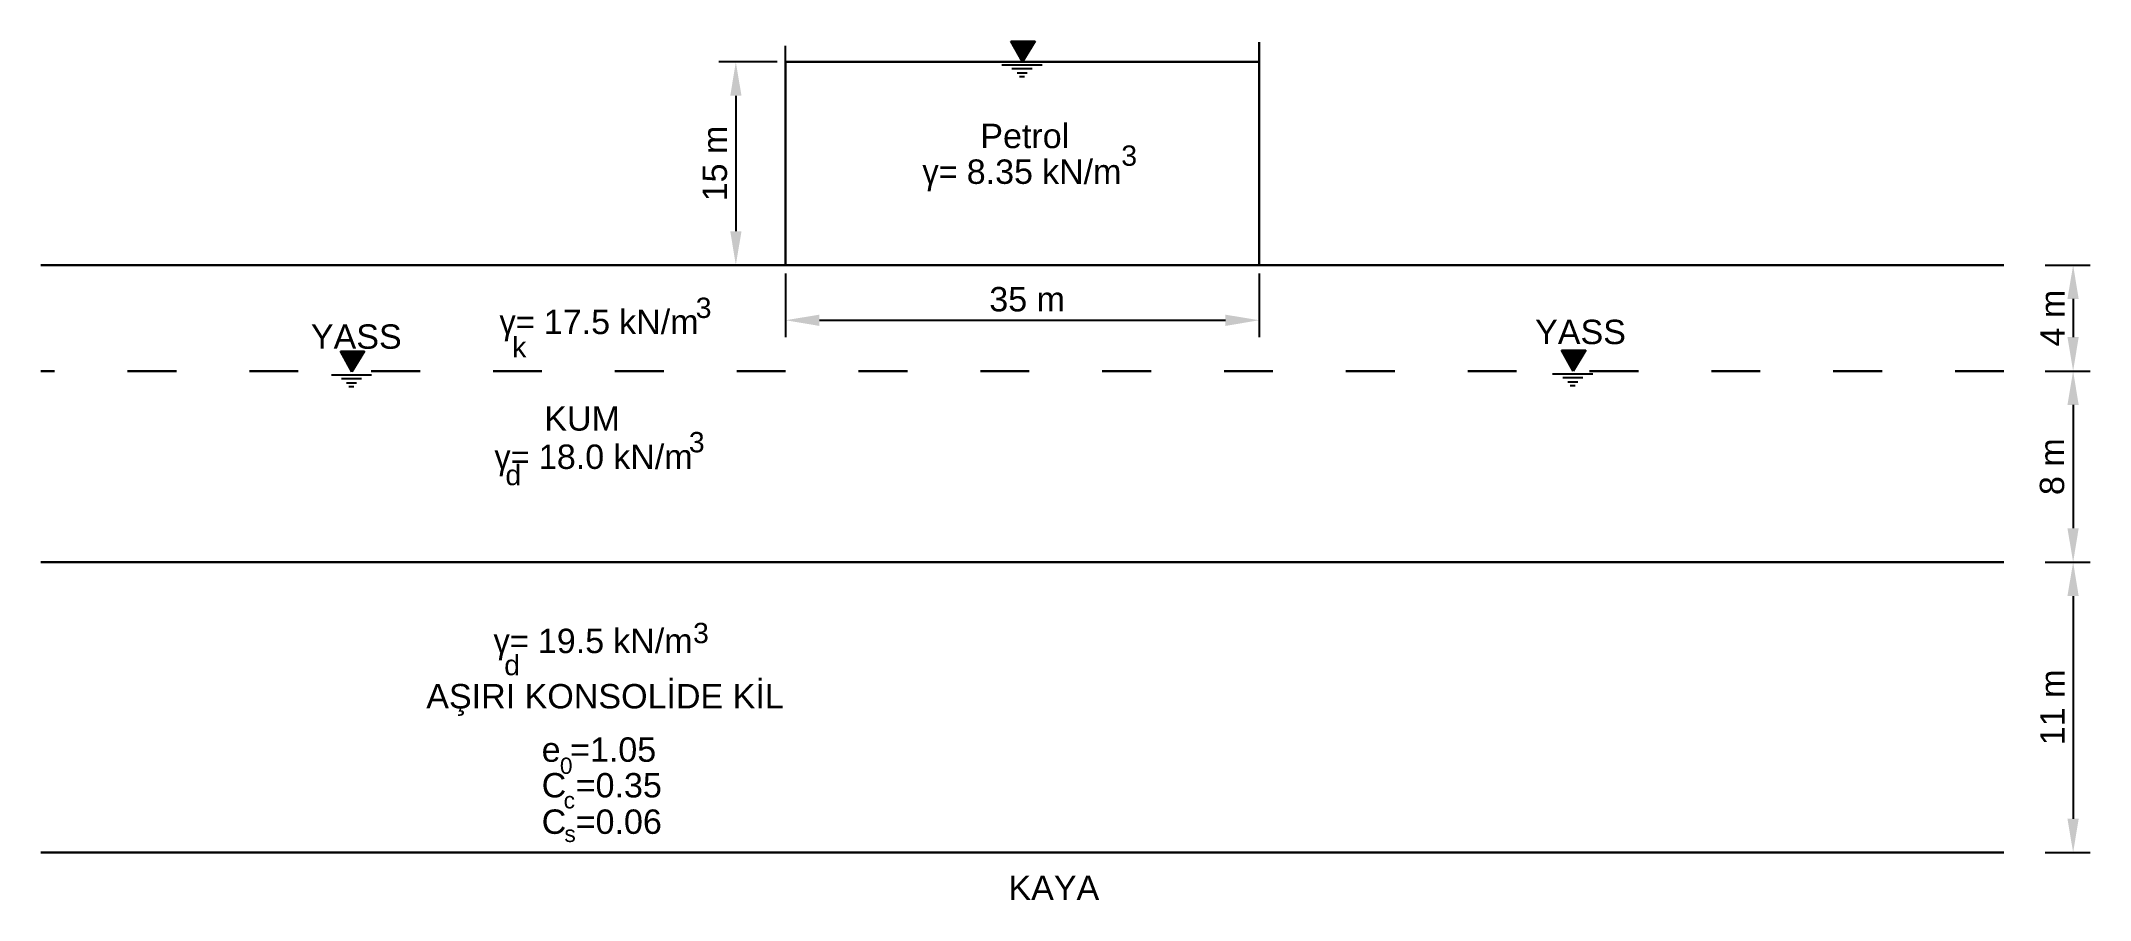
# Model space of a CAD drawing. Header units: millimetres. Extents: x 2203 to 2354, y 2089 to 2152.
import ezdxf

# ---------------------------------------------------------------- set-up
doc = ezdxf.new("R2010")
doc.units = ezdxf.units.MM
doc.linetypes.add('ACAD_ISO03W100', pattern=[30, 12, -18])
doc.styles.get("Standard").update_dxf_attribs({"font": 'arial.ttf'})
doc.dimstyles.new('ISO-25', dxfattribs={"dimtxt": 2.5, "dimasz": 2.5, "dimexe": 1.25, "dimexo": 0.625, "dimtad": 1, "dimtxsty": 'Standard', "dimcen": 2.5, "dimadec": 0, "dimazin": 0, "dimtfac": 1, "dimtmove": 0, "dimatfit": 3, "dimfxl": 1, "dimarcsym": 0})

# ---------------------------------------------------------------- blocks, each defined once
blk = doc.blocks.new('*D1')
at = {"color": 0, "lineweight": -2, "transparency": 16777216}
for p, q in [((2256.93, 2150.83), (2252.63, 2150.83)), ((2253.88, 2148.33), (2253.88, 2138.33)), ((2256.93, 2135.83), (2252.63, 2135.83))]:
    blk.add_line(p, q, dxfattribs=at)
at = {"color": 0, "transparency": 16777216}
for points in [[(2253.47, 2148.33), (2254.3, 2148.33), (2253.88, 2150.83)], [(2253.47, 2138.33), (2254.3, 2138.33), (2253.88, 2135.83)]]:
    blk.add_solid(points, dxfattribs=at)
at = {"layer": 'Defpoints', "color": 0, "transparency": 16777216}
for p in [(2257.55, 2150.83), (2253.88, 2135.83), (2257.55, 2135.83)]:
    blk.add_point(p, dxfattribs=at)
at = {"color": 0, "transparency": 16777216, "insert": (2252.34, 2143.33), "char_height": 1.8, "attachment_point": 5, "rotation": 90}
blk.add_mtext('15 m', dxfattribs=at)
blk = doc.blocks.new('*D2')
at = {"color": 0, "lineweight": -2, "transparency": 16777216}
for p, q in [((2257.55, 2135.2), (2257.55, 2130.51)), ((2292.55, 2135.2), (2292.55, 2130.51)), ((2260.05, 2131.76), (2290.05, 2131.76))]:
    blk.add_line(p, q, dxfattribs=at)
at = {"color": 0, "transparency": 16777216}
for points in [[(2260.05, 2132.17), (2260.05, 2131.34), (2257.55, 2131.76)], [(2290.05, 2132.17), (2290.05, 2131.34), (2292.55, 2131.76)]]:
    blk.add_solid(points, dxfattribs=at)
at = {"layer": 'Defpoints', "color": 0, "transparency": 16777216}
for p in [(2257.55, 2135.83), (2292.55, 2135.83), (2292.55, 2131.76)]:
    blk.add_point(p, dxfattribs=at)
at = {"color": 0, "transparency": 16777216, "insert": (2275.05, 2133.3), "char_height": 1.8, "attachment_point": 5}
blk.add_mtext(' 35 m', dxfattribs=at)
blk = doc.blocks.new('*D3')
at = {"color": 0, "lineweight": -2, "transparency": 16777216}
for p, q in [((2350.6, 2135.83), (2353.92, 2135.83)), ((2352.67, 2133.33), (2352.67, 2130.51)), ((2350.6, 2128.01), (2353.92, 2128.01))]:
    blk.add_line(p, q, dxfattribs=at)
at = {"color": 0, "transparency": 16777216}
for points in [[(2352.25, 2133.33), (2353.08, 2133.33), (2352.67, 2135.83)], [(2352.25, 2130.51), (2353.08, 2130.51), (2352.67, 2128.01)]]:
    blk.add_solid(points, dxfattribs=at)
at = {"layer": 'Defpoints', "color": 0, "transparency": 16777216}
for p in [(2349.97, 2135.83), (2349.97, 2128.01), (2352.67, 2128.01)]:
    blk.add_point(p, dxfattribs=at)
at = {"color": 0, "transparency": 16777216, "insert": (2351.14, 2131.92), "char_height": 1.8, "attachment_point": 5, "rotation": 90}
blk.add_mtext('4 m', dxfattribs=at)
blk = doc.blocks.new('*D4')
at = {"color": 0, "lineweight": -2, "transparency": 16777216}
for p, q in [((2350.6, 2128.01), (2353.92, 2128.01)), ((2352.67, 2125.51), (2352.67, 2116.4)), ((2350.6, 2113.9), (2353.92, 2113.9))]:
    blk.add_line(p, q, dxfattribs=at)
at = {"color": 0, "transparency": 16777216}
for points in [[(2352.25, 2125.51), (2353.08, 2125.51), (2352.67, 2128.01)], [(2352.25, 2116.4), (2353.08, 2116.4), (2352.67, 2113.9)]]:
    blk.add_solid(points, dxfattribs=at)
at = {"layer": 'Defpoints', "color": 0, "transparency": 16777216}
for p in [(2349.97, 2128.01), (2349.97, 2113.9), (2352.67, 2113.9)]:
    blk.add_point(p, dxfattribs=at)
at = {"color": 0, "transparency": 16777216, "insert": (2351.12, 2120.95), "char_height": 1.8, "attachment_point": 5, "rotation": 90}
blk.add_mtext('8 m', dxfattribs=at)
blk = doc.blocks.new('*D5')
at = {"color": 0, "lineweight": -2, "transparency": 16777216}
for p, q in [((2350.6, 2113.9), (2353.92, 2113.9)), ((2352.67, 2111.4), (2352.67, 2094.96)), ((2350.6, 2092.46), (2353.92, 2092.46))]:
    blk.add_line(p, q, dxfattribs=at)
at = {"color": 0, "transparency": 16777216}
for points in [[(2352.25, 2111.4), (2353.08, 2111.4), (2352.67, 2113.9)], [(2352.25, 2094.96), (2353.08, 2094.96), (2352.67, 2092.46)]]:
    blk.add_solid(points, dxfattribs=at)
at = {"layer": 'Defpoints', "color": 0, "transparency": 16777216}
for p in [(2349.97, 2113.9), (2349.97, 2092.46), (2352.67, 2092.46)]:
    blk.add_point(p, dxfattribs=at)
at = {"color": 0, "transparency": 16777216, "insert": (2351.14, 2103.18), "char_height": 1.8, "attachment_point": 5, "rotation": 90}
blk.add_mtext('11 m', dxfattribs=at)

msp = doc.modelspace()

# ---------------------------------------------------------------- hatches: boundary and pattern name
h = msp.add_hatch(color=256)
h.dxf.hatch_style = 1
h.paths.add_polyline_path([(2275.986, 2152.373), (2274.203, 2152.373), (2275.051, 2150.825)])
h = msp.add_hatch(color=256)
h.dxf.hatch_style = 1
h.paths.add_polyline_path([(2226.449, 2129.487), (2224.666, 2129.487), (2225.513, 2127.939)])
h = msp.add_hatch(color=256)
h.dxf.hatch_style = 1
h.paths.add_polyline_path([(2316.669, 2129.554), (2314.886, 2129.554), (2315.734, 2128.006)])

# ---------------------------------------------------------------- linework, layer by layer
for p, q in [((2257.551, 2150.825), (2257.551, 2152.018)), ((2275.051, 2150.825), (2274.203, 2152.373)), ((2274.203, 2152.373), (2275.986, 2152.373)), ((2275.986, 2152.373), (2275.051, 2150.825)), ((2273.538, 2150.613), (2276.51, 2150.613)), ((2274.281, 2150.348), (2275.767, 2150.348)), ((2274.652, 2150.033), (2275.395, 2150.033)), ((2274.838, 2149.754), (2275.21, 2149.754)), ((2225.513, 2127.939), (2224.666, 2129.487)), ((2224.666, 2129.487), (2226.449, 2129.487)), ((2226.449, 2129.487), (2225.513, 2127.939)), ((2315.734, 2128.006), (2314.886, 2129.554)), ((2314.886, 2129.554), (2316.669, 2129.554)), ((2316.669, 2129.554), (2315.734, 2128.006)), ((2224, 2127.726), (2226.972, 2127.726)), ((2224.743, 2127.462), (2226.229, 2127.462)), ((2225.115, 2127.147), (2225.858, 2127.147)), ((2225.3, 2126.868), (2225.672, 2126.868)), ((2314.22, 2127.793), (2317.192, 2127.793)), ((2314.963, 2127.528), (2316.449, 2127.528)), ((2315.335, 2127.213), (2316.078, 2127.213)), ((2315.521, 2126.934), (2315.892, 2126.934))]:
    msp.add_line(p, q)
at = {"lineweight": 30}
for p, q in [((2292.551, 2150.825), (2292.551, 2152.298)), ((2257.551, 2150.825), (2292.551, 2150.825)), ((2257.551, 2135.825), (2257.551, 2150.825)), ((2292.551, 2150.825), (2292.551, 2135.825)), ((2202.551, 2135.825), (2257.551, 2135.825)), ((2292.551, 2135.825), (2257.551, 2135.825)), ((2292.551, 2135.825), (2347.551, 2135.825)), ((2347.551, 2113.897), (2202.551, 2113.897)), ((2347.551, 2092.462), (2202.551, 2092.462))]:
    msp.add_line(p, q, dxfattribs=at)
at = {"linetype": 'ACAD_ISO03W100', "lineweight": 30, "ltscale": 0.3}
msp.add_line((2347.551, 2128.006), (2202.551, 2128.006), dxfattribs=at)

# ---------------------------------------------------------------- texts
at = {"attachment_point": 1}
for s, width, insert, char_height in [('Petrol', 15.63572, (2271.941, 2146.266), 1.8), ('{\\fSymbol|b0|i0|c2|p18;g= }8.35{\\fSymbol|b0|i0|c2|p18; }kN/m', 15.63572, (2267.661, 2143.627), 1.8), ('3', 3.71115, (2282.355, 2144.663), 1.5), ('3', 3.71115, (2250.917, 2133.428), 1.5), ('YASS', 15.63572, (2222.489, 2131.454), 1.8), ('{\\fSymbol|b0|i0|c2|p18;g= }17.5{\\fSymbol|b0|i0|c2|p18; }kN/m', 15.63572, (2236.42, 2132.539), 1.8), ('YASS', 15.63572, (2312.925, 2131.798), 1.8), ('k', 3.71115, (2237.358, 2130.527), 1.5), ('KUM', 22.81968, (2239.731, 2125.409), 1.8), ('{\\fSymbol|b0|i0|c2|p18;g= 1}8.0{\\fSymbol|b0|i0|c2|p18; }kN/m', 15.63572, (2236.043, 2122.583), 1.8), ('3', 3.71115, (2250.411, 2123.51), 1.5), ('d', 3.71115, (2236.858, 2121.081), 1.5), ('{\\fSymbol|b0|i0|c2|p18;g= }19.5{\\fSymbol|b0|i0|c2|p18; }kN/m', 15.63572, (2235.981, 2108.986), 1.8), ('3', 3.71115, (2250.721, 2109.421), 1.5), ('d', 3.71115, (2236.771, 2107.052), 1.5), ('AŞIRI KONSOLİDE KİL', 31.92697, (2231.014, 2104.904), 1.8), ('e =1.05', 11.82523, (2239.538, 2100.964), 1.8), ('0', 3.71115, (2240.885, 2099.47), 1.2), ('C =0.35', 11.82523, (2239.538, 2098.333), 1.8), ('c', 3.71115, (2241.161, 2096.919), 1.2), ('C =0.06', 11.82523, (2239.538, 2095.643), 1.8), ('s', 3.71115, (2241.217, 2094.442), 1.2), ('KAYA', 22.81968, (2274.021, 2090.76), 1.8)]:
    msp.add_mtext_dynamic_manual_height_columns(s, width=width, gutter_width=12.5, heights=[0], dxfattribs=dict(at, insert=insert, char_height=char_height))

# ---------------------------------------------------------------- dimensions: what is measured, and where the dimension line sits
for base, p1, p2, text, picture, middle in [((2253.882, 2135.825), (2257.551, 2150.825), (2257.551, 2135.825), '<> m', '*D1', (2252.338, 2143.325)), ((2352.667, 2128.006), (2349.972, 2135.825), (2349.972, 2128.006), '4 m', '*D3', (2351.142, 2131.915)), ((2352.667, 2113.897), (2349.972, 2128.006), (2349.972, 2113.897), '8 m', '*D4', (2351.123, 2120.951)), ((2352.667, 2092.462), (2349.972, 2113.897), (2349.972, 2092.462), '11 m', '*D5', (2351.138, 2103.18))]:
    dim = msp.add_linear_dim(base=base, p1=p1, p2=p2, angle=90, text=text, dimstyle='ISO-25', override={"dimtxt": 1.8})
    dim.commit()
    dim.dimension.update_dxf_attribs({"geometry": picture, "text_midpoint": middle})
dim = msp.add_linear_dim(base=(2292.551, 2131.758), p1=(2257.551, 2135.825), p2=(2292.551, 2135.825), text=' 35 m', dimstyle='ISO-25', override={"dimtxt": 1.8})
dim.commit()
dim.dimension.update_dxf_attribs({"geometry": '*D2', "text_midpoint": (2275.051, 2133.303)})

doc.saveas('drawing.dxf')
